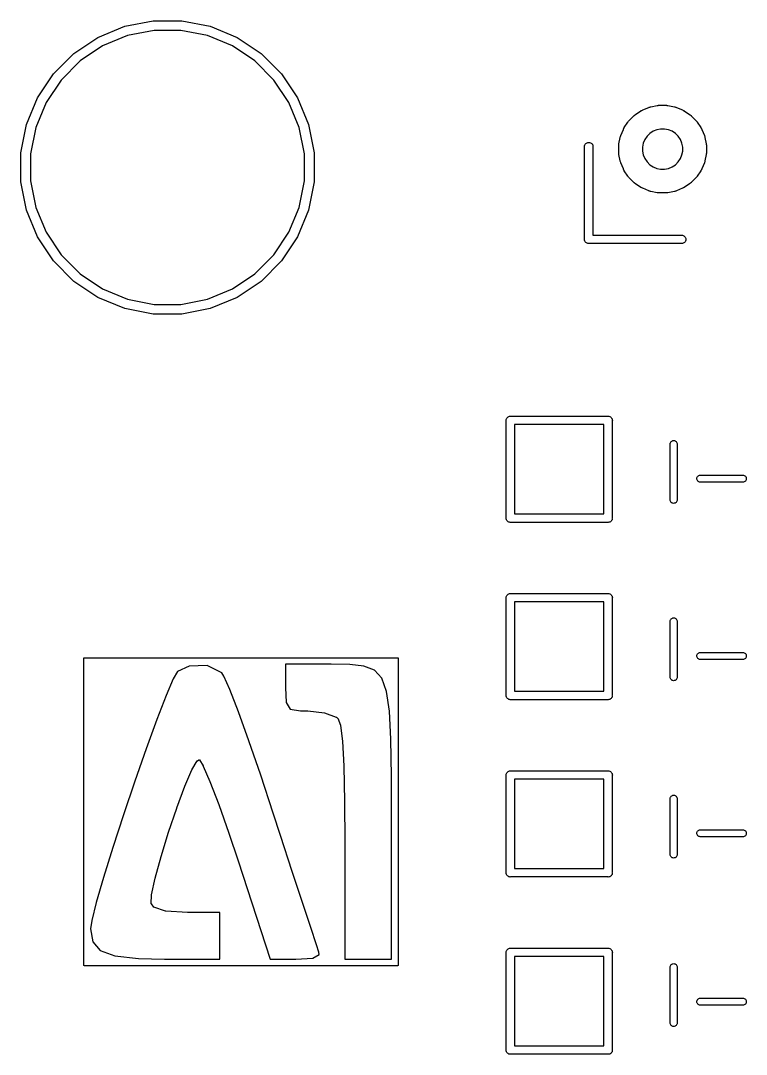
# Model space of a CAD drawing. Extents: x 128.9 to 162, y -124.8 to -58.6.
# Drawn here: x 129.73 to 140.12, y -73.46 to -58.65 of the extents above; entities that cross this region are included whole.
import ezdxf

# ---------------------------------------------------------------- set-up
doc = ezdxf.new("R2010")
doc.units = 0
doc.layers.add('BLACK', color=7, linetype='CONTINUOUS')

msp = doc.modelspace()

# ---------------------------------------------------------------- linework, layer by layer
at = {"layer": 'BLACK', "linetype": 'CONTINUOUS'}
for p, q in [((130.834, -58.8874), (131.217, -58.7289)), ((131.217, -58.7289), (131.623, -58.6482)), ((131.623, -58.6482), (132.037, -58.6482)), ((132.037, -58.6482), (132.443, -58.7289)), ((132.443, -58.7289), (132.826, -58.8874)), ((130.49, -59.1174), (130.834, -58.8874)), ((131.258, -58.8629), (130.9, -59.0109)), ((131.637, -58.7875), (131.258, -58.8629)), ((132.023, -58.7875), (131.637, -58.7875)), ((132.402, -58.8629), (132.023, -58.7875)), ((132.76, -59.0109), (132.402, -58.8629)), ((132.826, -58.8874), (133.17, -59.1174)), ((130.9, -59.0109), (130.579, -59.2256)), ((133.081, -59.2256), (132.76, -59.0109)), ((130.197, -59.4102), (130.49, -59.1174)), ((130.579, -59.2256), (130.306, -59.499)), ((133.354, -59.499), (133.081, -59.2256)), ((133.17, -59.1174), (133.463, -59.4102)), ((129.967, -59.7544), (130.197, -59.4102)), ((130.306, -59.499), (130.091, -59.8204)), ((133.569, -59.8204), (133.354, -59.499)), ((133.463, -59.4102), (133.693, -59.7544)), ((129.809, -60.1369), (129.967, -59.7544)), ((133.693, -59.7544), (133.851, -60.1369)), ((130.091, -59.8204), (129.943, -60.1776)), ((133.717, -60.1776), (133.569, -59.8204)), ((138.532, -59.9926), (138.609, -59.9404)), ((138.609, -59.9404), (138.613, -59.9373)), ((138.613, -59.9373), (138.622, -59.9328)), ((138.622, -59.9328), (138.63, -59.928)), ((138.63, -59.928), (138.635, -59.9266)), ((138.635, -59.9266), (138.722, -59.8905)), ((138.722, -59.8905), (138.727, -59.8881)), ((138.727, -59.8881), (138.736, -59.8853)), ((138.736, -59.8853), (138.745, -59.8825)), ((138.745, -59.8825), (138.75, -59.882)), ((138.75, -59.882), (138.843, -59.8637)), ((138.843, -59.8637), (138.847, -59.8622)), ((138.847, -59.8622), (138.852, -59.8618)), ((138.852, -59.8618), (138.857, -59.8613)), ((138.852, -59.8618), (138.852, -59.8618)), ((138.857, -59.8613), (138.862, -59.8608)), ((138.862, -59.8608), (138.867, -59.8603)), ((138.862, -59.8608), (138.862, -59.8608)), ((138.867, -59.8603), (138.872, -59.8608)), ((138.872, -59.8608), (138.966, -59.8608)), ((138.966, -59.8608), (138.971, -59.8603)), ((138.971, -59.8603), (138.976, -59.8608)), ((138.976, -59.8608), (138.976, -59.8608)), ((138.976, -59.8608), (138.981, -59.8613)), ((138.981, -59.8613), (138.986, -59.8618)), ((138.986, -59.8618), (138.986, -59.8618)), ((138.986, -59.8618), (138.991, -59.8622)), ((138.991, -59.8622), (138.995, -59.8637)), ((138.995, -59.8637), (139.088, -59.882)), ((139.088, -59.882), (139.093, -59.8825)), ((139.093, -59.8825), (139.102, -59.8852)), ((139.102, -59.8852), (139.111, -59.8881)), ((139.111, -59.8881), (139.116, -59.8905)), ((139.116, -59.8905), (139.203, -59.9266)), ((139.203, -59.9266), (139.208, -59.928)), ((139.208, -59.928), (139.216, -59.9326)), ((139.216, -59.9326), (139.225, -59.9373)), ((139.225, -59.9373), (139.229, -59.9404)), ((139.229, -59.9404), (139.306, -59.9926)), ((138.371, -60.1789), (138.423, -60.1006)), ((138.423, -60.1006), (138.426, -60.0959)), ((138.426, -60.0959), (138.432, -60.0887)), ((138.432, -60.0887), (138.438, -60.0814)), ((138.438, -60.0814), (138.442, -60.0779)), ((138.442, -60.0779), (138.509, -60.0112)), ((138.509, -60.0112), (138.512, -60.0076)), ((138.512, -60.0076), (138.516, -60.0043)), ((138.516, -60.0041), (138.52, -60.0011)), ((138.516, -60.0043), (138.516, -60.0041)), ((138.52, -60.0011), (138.523, -59.9982)), ((138.523, -59.998), (138.527, -59.9948)), ((138.523, -59.9982), (138.523, -59.998)), ((138.527, -59.9948), (138.532, -59.9926)), ((139.306, -59.9926), (139.311, -59.9948)), ((139.311, -59.9948), (139.315, -59.998)), ((139.315, -59.998), (139.315, -59.9982)), ((139.315, -59.9982), (139.318, -60.0012)), ((139.318, -60.0012), (139.322, -60.0041)), ((139.322, -60.0041), (139.322, -60.0043)), ((139.322, -60.0043), (139.326, -60.0076)), ((139.326, -60.0076), (139.329, -60.0112)), ((139.329, -60.0112), (139.396, -60.0779)), ((139.396, -60.0779), (139.4, -60.0814)), ((139.4, -60.0814), (139.406, -60.0886)), ((139.406, -60.0886), (139.412, -60.0959)), ((139.412, -60.0959), (139.415, -60.1006)), ((139.415, -60.1006), (139.467, -60.1789)), ((129.728, -60.543), (129.809, -60.1369)), ((129.943, -60.1776), (129.867, -60.5567)), ((133.793, -60.5567), (133.717, -60.1776)), ((133.851, -60.1369), (133.932, -60.543)), ((138.321, -60.2915), (138.358, -60.2048)), ((138.358, -60.2048), (138.359, -60.2005)), ((138.359, -60.2005), (138.361, -60.1958)), ((138.361, -60.1958), (138.362, -60.1954)), ((138.362, -60.1954), (138.364, -60.1914)), ((138.364, -60.1914), (138.366, -60.1874)), ((138.366, -60.1871), (138.369, -60.1824)), ((138.366, -60.1874), (138.366, -60.1871)), ((138.369, -60.1824), (138.371, -60.1789)), ((138.782, -60.2329), (138.736, -60.2642)), ((138.835, -60.2112), (138.782, -60.2329)), ((138.891, -60.2001), (138.835, -60.2112)), ((138.947, -60.2001), (138.891, -60.2001)), ((139.003, -60.2112), (138.947, -60.2001)), ((139.056, -60.2329), (139.003, -60.2112)), ((139.102, -60.2642), (139.056, -60.2329)), ((139.467, -60.1789), (139.469, -60.1824)), ((139.469, -60.1824), (139.472, -60.1871)), ((139.472, -60.1871), (139.472, -60.1874)), ((139.472, -60.1874), (139.474, -60.1914)), ((139.474, -60.1914), (139.476, -60.1954)), ((139.476, -60.1954), (139.477, -60.1958)), ((139.477, -60.1958), (139.479, -60.2005)), ((139.479, -60.2005), (139.48, -60.2048)), ((139.48, -60.2048), (139.517, -60.2915)), ((137.812, -60.4185), (137.819, -60.4094)), ((137.819, -60.4094), (137.829, -60.4019)), ((137.829, -60.4019), (137.839, -60.3963)), ((137.839, -60.3963), (137.85, -60.3929)), ((137.85, -60.3929), (137.862, -60.3917)), ((137.862, -60.3917), (137.874, -60.3929)), ((137.874, -60.3929), (137.885, -60.3963)), ((137.885, -60.3963), (137.895, -60.4019)), ((137.895, -60.4019), (137.905, -60.4094)), ((137.905, -60.4094), (137.912, -60.4185)), ((138.293, -60.4167), (138.295, -60.4121)), ((138.295, -60.4121), (138.313, -60.3196)), ((138.313, -60.3145), (138.316, -60.3054)), ((138.313, -60.3196), (138.313, -60.3145)), ((138.316, -60.3054), (138.319, -60.2961)), ((138.319, -60.2961), (138.321, -60.2915)), ((138.642, -60.4041), (138.631, -60.4599)), ((138.664, -60.3519), (138.642, -60.4041)), ((138.696, -60.3047), (138.664, -60.3519)), ((138.736, -60.2642), (138.696, -60.3047)), ((139.142, -60.3047), (139.102, -60.2642)), ((139.174, -60.3519), (139.142, -60.3047)), ((139.196, -60.4041), (139.174, -60.3519)), ((139.207, -60.4599), (139.196, -60.4041)), ((139.517, -60.2915), (139.519, -60.2961)), ((139.519, -60.2961), (139.522, -60.3051)), ((139.522, -60.3051), (139.525, -60.3145)), ((139.525, -60.3145), (139.525, -60.3196)), ((139.525, -60.3196), (139.543, -60.4121)), ((139.543, -60.4121), (139.545, -60.4167)), ((129.728, -60.957), (129.728, -60.543)), ((129.867, -60.5567), (129.867, -60.9433)), ((133.793, -60.9433), (133.793, -60.5567)), ((133.932, -60.543), (133.932, -60.957)), ((137.802, -60.4491), (137.803, -60.4402)), ((137.802, -61.7791), (137.802, -60.4491)), ((137.803, -60.4402), (137.806, -60.4289)), ((137.806, -60.4289), (137.812, -60.4185)), ((137.912, -60.4185), (137.918, -60.4289)), ((137.918, -60.4289), (137.921, -60.4402)), ((137.921, -60.4402), (137.922, -60.4491)), ((137.922, -60.4491), (137.922, -61.722)), ((138.292, -60.4265), (138.293, -60.4219)), ((138.292, -60.4314), (138.292, -60.4265)), ((138.292, -60.4315), (138.292, -60.4314)), ((138.292, -60.4366), (138.292, -60.4315)), ((138.292, -60.4413), (138.292, -60.4366)), ((138.292, -60.5351), (138.292, -60.4413)), ((138.292, -60.5398), (138.292, -60.5351)), ((138.292, -60.5449), (138.292, -60.5398)), ((138.292, -60.545), (138.292, -60.5449)), ((138.292, -60.55), (138.292, -60.545)), ((138.293, -60.5545), (138.292, -60.55)), ((138.293, -60.4217), (138.293, -60.4167)), ((138.293, -60.4219), (138.293, -60.4217)), ((138.293, -60.5547), (138.293, -60.5545)), ((138.293, -60.5597), (138.293, -60.5547)), ((138.295, -60.5643), (138.293, -60.5597)), ((138.631, -60.4599), (138.631, -60.5165)), ((138.631, -60.5165), (138.642, -60.5723)), ((139.196, -60.5723), (139.207, -60.5165)), ((139.207, -60.5165), (139.207, -60.4599)), ((139.545, -60.5597), (139.543, -60.5643)), ((139.545, -60.4167), (139.545, -60.4217)), ((139.545, -60.4217), (139.545, -60.4219)), ((139.545, -60.4219), (139.546, -60.4265)), ((139.546, -60.5499), (139.545, -60.5545)), ((139.545, -60.5545), (139.545, -60.5547)), ((139.545, -60.5547), (139.545, -60.5597)), ((139.546, -60.4265), (139.546, -60.4314)), ((139.546, -60.4314), (139.546, -60.4315)), ((139.546, -60.4315), (139.546, -60.4366)), ((139.546, -60.4366), (139.546, -60.4413)), ((139.546, -60.4413), (139.546, -60.5351)), ((139.546, -60.5351), (139.546, -60.5398)), ((139.546, -60.5398), (139.546, -60.5449)), ((139.546, -60.5449), (139.546, -60.545)), ((139.546, -60.545), (139.546, -60.5499)), ((138.313, -60.6568), (138.295, -60.5643)), ((138.313, -60.6619), (138.313, -60.6568)), ((138.316, -60.671), (138.313, -60.6619)), ((138.319, -60.6803), (138.316, -60.671)), ((138.321, -60.6849), (138.319, -60.6803)), ((138.358, -60.7716), (138.321, -60.6849)), ((138.642, -60.5723), (138.664, -60.6245)), ((138.664, -60.6245), (138.696, -60.6717)), ((138.696, -60.6717), (138.736, -60.7122)), ((139.102, -60.7122), (139.142, -60.6717)), ((139.142, -60.6717), (139.174, -60.6245)), ((139.174, -60.6245), (139.196, -60.5723)), ((139.517, -60.6849), (139.48, -60.7716)), ((139.519, -60.6803), (139.517, -60.6849)), ((139.522, -60.6713), (139.519, -60.6803)), ((139.525, -60.6619), (139.522, -60.6713)), ((139.543, -60.5643), (139.525, -60.6568)), ((139.525, -60.6568), (139.525, -60.6619)), ((138.359, -60.7759), (138.358, -60.7716)), ((138.361, -60.7806), (138.359, -60.7759)), ((138.362, -60.781), (138.361, -60.7806)), ((138.364, -60.785), (138.362, -60.781)), ((138.366, -60.789), (138.364, -60.785)), ((138.366, -60.7893), (138.366, -60.789)), ((138.369, -60.794), (138.366, -60.7893)), ((138.371, -60.7975), (138.369, -60.794)), ((138.423, -60.8758), (138.371, -60.7975)), ((138.736, -60.7122), (138.782, -60.7435)), ((138.782, -60.7435), (138.835, -60.7652)), ((138.835, -60.7652), (138.891, -60.7763)), ((138.891, -60.7763), (138.947, -60.7763)), ((138.947, -60.7763), (139.003, -60.7652)), ((139.003, -60.7652), (139.056, -60.7435)), ((139.056, -60.7435), (139.102, -60.7122)), ((139.467, -60.7975), (139.415, -60.8758)), ((139.469, -60.794), (139.467, -60.7975)), ((139.472, -60.7893), (139.469, -60.794)), ((139.474, -60.785), (139.472, -60.789)), ((139.472, -60.789), (139.472, -60.7893)), ((139.476, -60.781), (139.474, -60.785)), ((139.477, -60.7806), (139.476, -60.781)), ((139.479, -60.7759), (139.477, -60.7806)), ((139.48, -60.7716), (139.479, -60.7759)), ((129.809, -61.3631), (129.728, -60.957)), ((129.867, -60.9433), (129.943, -61.3224)), ((133.717, -61.3224), (133.793, -60.9433)), ((133.932, -60.957), (133.851, -61.3631)), ((138.426, -60.8805), (138.423, -60.8758)), ((138.432, -60.8877), (138.426, -60.8805)), ((138.438, -60.895), (138.432, -60.8877)), ((138.442, -60.8985), (138.438, -60.895)), ((138.509, -60.9652), (138.442, -60.8985)), ((138.512, -60.9688), (138.509, -60.9652)), ((138.516, -60.9721), (138.512, -60.9688)), ((138.516, -60.9723), (138.516, -60.9721)), ((138.52, -60.9753), (138.516, -60.9723)), ((138.523, -60.9782), (138.52, -60.9753)), ((138.523, -60.9784), (138.523, -60.9782)), ((138.527, -60.9816), (138.523, -60.9784)), ((138.532, -60.9838), (138.527, -60.9816)), ((138.609, -61.036), (138.532, -60.9838)), ((139.306, -60.9838), (139.229, -61.036)), ((139.311, -60.9816), (139.306, -60.9838)), ((139.315, -60.9784), (139.311, -60.9816)), ((139.318, -60.9752), (139.315, -60.9782)), ((139.315, -60.9782), (139.315, -60.9784)), ((139.322, -60.9723), (139.318, -60.9752)), ((139.326, -60.9688), (139.322, -60.9721)), ((139.322, -60.9721), (139.322, -60.9723)), ((139.329, -60.9652), (139.326, -60.9688)), ((139.396, -60.8985), (139.329, -60.9652)), ((139.4, -60.895), (139.396, -60.8985)), ((139.406, -60.8878), (139.4, -60.895)), ((139.412, -60.8805), (139.406, -60.8878)), ((139.415, -60.8758), (139.412, -60.8805)), ((138.613, -61.0391), (138.609, -61.036)), ((138.622, -61.0436), (138.613, -61.0391)), ((138.63, -61.0484), (138.622, -61.0436)), ((138.635, -61.0498), (138.63, -61.0484)), ((138.722, -61.0859), (138.635, -61.0498)), ((138.727, -61.0883), (138.722, -61.0859)), ((138.736, -61.0911), (138.727, -61.0883)), ((138.745, -61.0939), (138.736, -61.0911)), ((138.75, -61.0944), (138.745, -61.0939)), ((138.843, -61.1127), (138.75, -61.0944)), ((138.847, -61.1142), (138.843, -61.1127)), ((138.852, -61.1146), (138.847, -61.1142)), ((138.857, -61.1151), (138.852, -61.1146)), ((138.852, -61.1146), (138.852, -61.1146)), ((138.862, -61.1156), (138.857, -61.1151)), ((138.867, -61.1161), (138.862, -61.1156)), ((138.862, -61.1156), (138.862, -61.1156)), ((138.872, -61.1156), (138.867, -61.1161)), ((138.966, -61.1156), (138.872, -61.1156)), ((138.971, -61.1161), (138.966, -61.1156)), ((138.976, -61.1156), (138.971, -61.1161)), ((138.981, -61.1151), (138.976, -61.1156)), ((138.976, -61.1156), (138.976, -61.1156)), ((138.986, -61.1146), (138.981, -61.1151)), ((138.991, -61.1142), (138.986, -61.1146)), ((138.986, -61.1146), (138.986, -61.1146)), ((138.995, -61.1127), (138.991, -61.1142)), ((139.088, -61.0944), (138.995, -61.1127)), ((139.093, -61.0939), (139.088, -61.0944)), ((139.102, -61.0912), (139.093, -61.0939)), ((139.111, -61.0883), (139.102, -61.0912)), ((139.116, -61.0859), (139.111, -61.0883)), ((139.203, -61.0498), (139.116, -61.0859)), ((139.208, -61.0484), (139.203, -61.0498)), ((139.216, -61.0438), (139.208, -61.0484)), ((139.225, -61.0391), (139.216, -61.0438)), ((139.229, -61.036), (139.225, -61.0391)), ((129.967, -61.7456), (129.809, -61.3631)), ((129.943, -61.3224), (130.091, -61.6796)), ((133.569, -61.6796), (133.717, -61.3224)), ((133.851, -61.3631), (133.693, -61.7456)), ((130.091, -61.6796), (130.306, -62.001)), ((133.354, -62.001), (133.569, -61.6796)), ((137.922, -61.722), (139.195, -61.722)), ((139.195, -61.722), (139.204, -61.7229)), ((139.204, -61.7229), (139.215, -61.7263)), ((139.215, -61.7263), (139.225, -61.7319)), ((139.225, -61.7319), (139.235, -61.7394)), ((139.235, -61.7394), (139.242, -61.7485)), ((130.197, -62.0898), (129.967, -61.7456)), ((133.693, -61.7456), (133.463, -62.0898)), ((137.802, -61.782), (137.802, -61.7791)), ((137.803, -61.7938), (137.802, -61.782)), ((137.806, -61.8051), (137.803, -61.7938)), ((137.812, -61.8155), (137.806, -61.8051)), ((137.819, -61.8246), (137.812, -61.8155)), ((137.829, -61.8321), (137.819, -61.8246)), ((137.839, -61.8377), (137.829, -61.8321)), ((137.85, -61.8411), (137.839, -61.8377)), ((137.862, -61.8423), (137.85, -61.8411)), ((137.865, -61.842), (137.862, -61.8423)), ((139.195, -61.842), (137.865, -61.842)), ((139.204, -61.8411), (139.195, -61.842)), ((139.215, -61.8377), (139.204, -61.8411)), ((139.225, -61.8321), (139.215, -61.8377)), ((139.235, -61.8246), (139.225, -61.8321)), ((139.242, -61.8155), (139.235, -61.8246)), ((139.242, -61.7485), (139.248, -61.7589)), ((139.248, -61.8051), (139.242, -61.8155)), ((139.248, -61.7589), (139.251, -61.7702)), ((139.251, -61.7938), (139.248, -61.8051)), ((139.251, -61.7702), (139.252, -61.782)), ((139.252, -61.782), (139.251, -61.7938)), ((130.306, -62.001), (130.579, -62.2744)), ((133.081, -62.2744), (133.354, -62.001)), ((130.49, -62.3826), (130.197, -62.0898)), ((133.463, -62.0898), (133.17, -62.3826)), ((130.579, -62.2744), (130.9, -62.4891)), ((132.76, -62.4891), (133.081, -62.2744)), ((130.834, -62.6126), (130.49, -62.3826)), ((133.17, -62.3826), (132.826, -62.6126)), ((131.217, -62.7711), (130.834, -62.6126)), ((130.9, -62.4891), (131.258, -62.6371)), ((132.402, -62.6371), (132.76, -62.4891)), ((132.826, -62.6126), (132.443, -62.7711)), ((131.623, -62.8518), (131.217, -62.7711)), ((131.258, -62.6371), (131.637, -62.7125)), ((131.637, -62.7125), (132.023, -62.7125)), ((132.023, -62.7125), (132.402, -62.6371)), ((132.443, -62.7711), (132.037, -62.8518)), ((132.037, -62.8518), (131.623, -62.8518)), ((136.679, -64.3748), (136.68, -64.363)), ((136.679, -64.3778), (136.679, -64.3748)), ((136.679, -65.7719), (136.679, -64.3778)), ((136.68, -64.363), (136.684, -64.3517)), ((136.684, -64.3517), (136.689, -64.3413)), ((136.689, -64.3413), (136.697, -64.3322)), ((136.697, -64.3322), (136.706, -64.3247)), ((136.706, -64.3247), (136.716, -64.3191)), ((136.716, -64.3191), (136.728, -64.3157)), ((136.728, -64.3157), (136.736, -64.3148)), ((136.736, -64.3148), (136.739, -64.3145)), ((136.736, -64.3148), (136.736, -64.3148)), ((136.739, -64.3145), (136.742, -64.3148)), ((136.742, -64.3148), (138.136, -64.3148)), ((138.136, -64.3148), (138.139, -64.3145)), ((138.139, -64.3145), (138.142, -64.3148)), ((138.142, -64.3148), (138.142, -64.3148)), ((138.142, -64.3148), (138.151, -64.3157)), ((138.151, -64.3157), (138.162, -64.3191)), ((138.162, -64.3191), (138.173, -64.3247)), ((138.173, -64.3247), (138.182, -64.3322)), ((138.182, -64.3322), (138.19, -64.3413)), ((138.19, -64.3413), (138.195, -64.3517)), ((138.195, -64.3517), (138.199, -64.363)), ((138.199, -64.363), (138.2, -64.3748)), ((138.2, -64.3748), (138.199, -64.3777)), ((138.199, -64.3777), (138.199, -65.7719)), ((136.799, -64.4348), (136.799, -65.7148)), ((138.079, -64.4348), (136.799, -64.4348)), ((138.079, -65.7148), (138.079, -64.4348)), ((139.028, -64.7122), (139.029, -64.7025)), ((139.029, -64.7025), (139.032, -64.6932)), ((139.032, -64.6932), (139.037, -64.6847)), ((139.037, -64.6847), (139.043, -64.6772)), ((139.043, -64.6772), (139.05, -64.6711)), ((139.05, -64.6711), (139.059, -64.6665)), ((139.059, -64.6665), (139.068, -64.6638)), ((139.068, -64.6638), (139.078, -64.6629)), ((139.078, -64.6629), (139.088, -64.6639)), ((139.088, -64.6639), (139.097, -64.6668)), ((139.097, -64.6668), (139.106, -64.6715)), ((139.106, -64.6715), (139.113, -64.6777)), ((139.113, -64.6777), (139.119, -64.6852)), ((139.119, -64.6852), (139.124, -64.6938)), ((139.124, -64.6938), (139.127, -64.7032)), ((139.127, -64.7032), (139.128, -64.7129)), ((139.028, -64.7129), (139.028, -64.7122)), ((139.028, -65.5129), (139.028, -64.7129)), ((139.128, -64.7129), (139.128, -65.5129)), ((139.409, -65.2078), (139.41, -65.1981)), ((139.41, -65.2175), (139.409, -65.2078)), ((139.41, -65.1981), (139.413, -65.1888)), ((139.412, -65.2269), (139.41, -65.2175)), ((139.417, -65.2355), (139.412, -65.2269)), ((139.413, -65.1888), (139.417, -65.1802)), ((139.417, -65.1802), (139.424, -65.1727)), ((139.423, -65.2431), (139.417, -65.2355)), ((139.431, -65.2494), (139.423, -65.2431)), ((139.424, -65.1727), (139.431, -65.1665)), ((139.431, -65.1665), (139.44, -65.1619)), ((139.439, -65.2541), (139.431, -65.2494)), ((139.448, -65.257), (139.439, -65.2541)), ((139.44, -65.1619), (139.449, -65.1591)), ((139.458, -65.2581), (139.448, -65.257)), ((139.449, -65.1591), (139.459, -65.1581)), ((139.459, -65.2581), (139.458, -65.2581)), ((139.459, -65.1581), (140.068, -65.1581)), ((140.068, -65.2581), (139.459, -65.2581)), ((140.068, -65.1581), (140.069, -65.1581)), ((140.078, -65.2572), (140.068, -65.2581)), ((140.069, -65.1581), (140.079, -65.1592)), ((140.087, -65.2544), (140.078, -65.2572)), ((140.079, -65.1592), (140.088, -65.1622)), ((140.096, -65.2498), (140.087, -65.2544)), ((140.088, -65.1622), (140.097, -65.1669)), ((140.104, -65.2436), (140.096, -65.2498)), ((140.097, -65.1669), (140.104, -65.1732)), ((140.104, -65.1732), (140.11, -65.1808)), ((140.11, -65.2361), (140.104, -65.2436)), ((140.11, -65.1808), (140.115, -65.1894)), ((140.114, -65.2275), (140.11, -65.2361)), ((140.117, -65.2182), (140.114, -65.2275)), ((140.115, -65.1894), (140.117, -65.1988)), ((140.117, -65.1988), (140.118, -65.2085)), ((140.118, -65.2085), (140.117, -65.2182)), ((139.029, -65.5226), (139.028, -65.5129)), ((139.032, -65.532), (139.029, -65.5226)), ((139.036, -65.5406), (139.032, -65.532)), ((139.042, -65.5481), (139.036, -65.5406)), ((139.05, -65.5544), (139.042, -65.5481)), ((139.058, -65.559), (139.05, -65.5544)), ((139.068, -65.5619), (139.058, -65.559)), ((139.077, -65.5629), (139.068, -65.5619)), ((139.087, -65.562), (139.077, -65.5629)), ((139.097, -65.5593), (139.087, -65.562)), ((139.105, -65.5547), (139.097, -65.5593)), ((139.113, -65.5486), (139.105, -65.5547)), ((139.119, -65.5412), (139.113, -65.5486)), ((139.124, -65.5326), (139.119, -65.5412)), ((139.127, -65.5233), (139.124, -65.5326)), ((139.128, -65.5136), (139.127, -65.5233)), ((139.128, -65.5129), (139.128, -65.5136)), ((136.799, -65.7148), (138.079, -65.7148)), ((136.679, -65.7748), (136.679, -65.7719)), ((136.68, -65.7866), (136.679, -65.7748)), ((136.684, -65.7979), (136.68, -65.7866)), ((136.689, -65.8083), (136.684, -65.7979)), ((136.697, -65.8174), (136.689, -65.8083)), ((136.706, -65.8249), (136.697, -65.8174)), ((136.716, -65.8305), (136.706, -65.8249)), ((136.728, -65.8339), (136.716, -65.8305)), ((136.739, -65.8351), (136.728, -65.8339)), ((136.742, -65.8348), (136.739, -65.8351)), ((138.136, -65.8348), (136.742, -65.8348)), ((138.139, -65.8351), (138.136, -65.8348)), ((138.151, -65.8339), (138.139, -65.8351)), ((138.162, -65.8305), (138.151, -65.8339)), ((138.173, -65.8249), (138.162, -65.8305)), ((138.182, -65.8174), (138.173, -65.8249)), ((138.19, -65.8083), (138.182, -65.8174)), ((138.195, -65.7979), (138.19, -65.8083)), ((138.199, -65.7866), (138.195, -65.7979)), ((138.199, -65.7719), (138.2, -65.7748)), ((138.2, -65.7748), (138.199, -65.7777)), ((138.199, -65.7777), (138.199, -65.7777)), ((138.199, -65.7777), (138.199, -65.7866)), ((136.679, -66.9148), (136.68, -66.903)), ((136.679, -66.9178), (136.679, -66.9148)), ((136.679, -68.3119), (136.679, -66.9178)), ((136.68, -66.903), (136.684, -66.8917)), ((136.684, -66.8917), (136.689, -66.8813)), ((136.689, -66.8813), (136.697, -66.8722)), ((136.697, -66.8722), (136.706, -66.8647)), ((136.706, -66.8647), (136.716, -66.8591)), ((136.716, -66.8591), (136.728, -66.8557)), ((136.728, -66.8557), (136.736, -66.8548)), ((136.736, -66.8548), (136.739, -66.8545)), ((136.736, -66.8548), (136.736, -66.8548)), ((136.739, -66.8545), (136.742, -66.8548)), ((136.742, -66.8548), (138.136, -66.8548)), ((138.136, -66.8548), (138.139, -66.8545)), ((138.139, -66.8545), (138.142, -66.8548)), ((138.142, -66.8548), (138.142, -66.8548)), ((138.142, -66.8548), (138.151, -66.8557)), ((138.151, -66.8557), (138.162, -66.8591)), ((138.162, -66.8591), (138.173, -66.8647)), ((138.173, -66.8647), (138.182, -66.8722)), ((138.182, -66.8722), (138.19, -66.8813)), ((138.19, -66.8813), (138.195, -66.8917)), ((138.195, -66.8917), (138.199, -66.903)), ((138.199, -66.903), (138.2, -66.9148)), ((138.2, -66.9148), (138.199, -66.9177)), ((138.199, -66.9177), (138.199, -68.3119)), ((136.799, -66.9748), (136.799, -68.2548)), ((138.079, -66.9748), (136.799, -66.9748)), ((138.079, -68.2548), (138.079, -66.9748)), ((139.037, -67.2247), (139.043, -67.2172)), ((139.043, -67.2172), (139.05, -67.2111)), ((139.05, -67.2111), (139.059, -67.2065)), ((139.059, -67.2065), (139.068, -67.2038)), ((139.068, -67.2038), (139.078, -67.2029)), ((139.078, -67.2029), (139.088, -67.2039)), ((139.088, -67.2039), (139.097, -67.2068)), ((139.097, -67.2068), (139.106, -67.2115)), ((139.106, -67.2115), (139.113, -67.2177)), ((139.113, -67.2177), (139.119, -67.2252)), ((139.028, -67.2522), (139.029, -67.2425)), ((139.028, -67.2529), (139.028, -67.2522)), ((139.028, -68.0529), (139.028, -67.2529)), ((139.029, -67.2425), (139.032, -67.2332)), ((139.032, -67.2332), (139.037, -67.2247)), ((139.119, -67.2252), (139.124, -67.2339)), ((139.124, -67.2339), (139.127, -67.2432)), ((139.127, -67.2432), (139.128, -67.2529)), ((139.128, -67.2529), (139.128, -68.0529)), ((130.634, -67.7762), (130.635, -67.7759)), ((130.634, -67.7767), (130.634, -67.7762)), ((130.634, -67.7771), (130.634, -67.7767)), ((130.634, -67.7767), (130.634, -67.7767)), ((130.634, -67.7767), (130.634, -67.7767)), ((130.634, -67.7776), (130.634, -67.7771)), ((130.634, -67.7777), (130.634, -67.7776)), ((130.634, -67.7776), (130.634, -67.7776)), ((130.634, -67.7781), (130.634, -67.7777)), ((130.634, -67.7786), (130.634, -67.7781)), ((130.634, -72.1813), (130.634, -67.7786)), ((130.635, -67.7751), (130.636, -67.7748)), ((130.635, -67.7755), (130.635, -67.7751)), ((130.635, -67.7751), (130.635, -67.7751)), ((130.635, -67.7751), (130.635, -67.7751)), ((130.635, -67.7758), (130.635, -67.7755)), ((130.635, -67.7759), (130.635, -67.7758)), ((130.635, -67.7759), (130.635, -67.7759)), ((130.636, -67.7743), (130.637, -67.774)), ((130.636, -67.7745), (130.636, -67.7743)), ((130.636, -67.7748), (130.636, -67.7745)), ((130.636, -67.7745), (130.636, -67.7745)), ((130.636, -67.7745), (130.636, -67.7745)), ((130.637, -67.7739), (130.638, -67.7738)), ((130.637, -67.774), (130.637, -67.7739)), ((130.637, -67.774), (130.637, -67.774)), ((130.637, -67.774), (130.637, -67.774)), ((130.638, -67.7738), (130.638, -67.7737)), ((130.638, -67.7737), (130.639, -67.7737)), ((130.638, -67.7738), (130.638, -67.7738)), ((130.638, -67.7738), (130.638, -67.7738)), ((130.639, -67.7737), (135.126, -67.7737)), ((135.126, -67.7737), (135.127, -67.7737)), ((135.127, -67.7737), (135.127, -67.7738)), ((135.127, -67.7738), (135.127, -67.7738)), ((135.127, -67.7738), (135.127, -67.7738)), ((135.127, -67.7738), (135.128, -67.7739)), ((135.128, -67.7739), (135.128, -67.7741)), ((135.128, -67.7741), (135.128, -67.7741)), ((135.128, -67.7741), (135.128, -67.7741)), ((135.128, -67.7741), (135.128, -67.7743)), ((135.128, -67.7743), (135.129, -67.7745)), ((135.129, -67.7745), (135.129, -67.7745)), ((135.129, -67.7745), (135.129, -67.7745)), ((135.129, -67.7745), (135.129, -67.7749)), ((135.129, -67.7749), (135.13, -67.7751)), ((135.13, -67.7751), (135.13, -67.7752)), ((135.13, -67.7752), (135.13, -67.7752)), ((135.13, -67.7752), (135.13, -67.7755)), ((135.13, -67.7755), (135.13, -67.7759)), ((135.13, -67.7759), (135.13, -67.7759)), ((135.13, -67.7759), (135.13, -67.7759)), ((135.13, -67.7759), (135.13, -67.7763)), ((135.13, -67.7763), (135.131, -67.7768)), ((135.131, -67.7768), (135.131, -67.7768)), ((135.131, -67.7768), (135.131, -67.7768)), ((135.131, -67.7768), (135.131, -67.7772)), ((135.131, -67.7772), (135.131, -67.7777)), ((135.131, -67.7777), (135.131, -67.7777)), ((135.131, -67.7777), (135.131, -67.7777)), ((135.131, -67.7777), (135.131, -67.7782)), ((135.131, -67.7782), (135.131, -67.7787)), ((135.131, -67.7787), (135.131, -72.1814)), ((139.409, -67.7478), (139.41, -67.7381)), ((139.41, -67.7575), (139.409, -67.7478)), ((139.41, -67.7381), (139.413, -67.7288)), ((139.412, -67.7669), (139.41, -67.7575)), ((139.417, -67.7755), (139.412, -67.7669)), ((139.413, -67.7288), (139.417, -67.7202)), ((139.417, -67.7202), (139.424, -67.7127)), ((139.423, -67.7831), (139.417, -67.7755)), ((139.431, -67.7894), (139.423, -67.7831)), ((139.424, -67.7127), (139.431, -67.7065)), ((139.431, -67.7065), (139.44, -67.7019)), ((139.439, -67.7941), (139.431, -67.7894)), ((139.448, -67.797), (139.439, -67.7941)), ((139.44, -67.7019), (139.449, -67.6991)), ((139.458, -67.7981), (139.448, -67.797)), ((139.449, -67.6991), (139.459, -67.6981)), ((139.459, -67.7981), (139.458, -67.7981)), ((139.459, -67.6981), (140.068, -67.6981)), ((140.068, -67.7981), (139.459, -67.7981)), ((140.068, -67.6981), (140.069, -67.6981)), ((140.078, -67.7972), (140.068, -67.7981)), ((140.069, -67.6981), (140.079, -67.6992)), ((140.087, -67.7944), (140.078, -67.7972)), ((140.079, -67.6992), (140.088, -67.7022)), ((140.096, -67.7898), (140.087, -67.7944)), ((140.088, -67.7022), (140.097, -67.7069)), ((140.104, -67.7836), (140.096, -67.7898)), ((140.097, -67.7069), (140.104, -67.7132)), ((140.104, -67.7132), (140.11, -67.7208)), ((140.11, -67.7761), (140.104, -67.7836)), ((140.11, -67.7208), (140.115, -67.7294)), ((140.114, -67.7675), (140.11, -67.7761)), ((140.117, -67.7582), (140.114, -67.7675)), ((140.115, -67.7294), (140.117, -67.7388)), ((140.117, -67.7388), (140.118, -67.7485)), ((140.118, -67.7485), (140.117, -67.7582)), ((132.139, -67.893), (131.973, -67.973)), ((132.396, -67.8832), (132.139, -67.893)), ((132.61, -67.991), (132.396, -67.8832)), ((134.11, -67.8683), (133.522, -67.8683)), ((133.522, -67.8683), (133.522, -68.2019)), ((134.176, -67.8683), (134.11, -67.8683)), ((134.439, -67.8711), (134.176, -67.8683)), ((134.642, -67.8927), (134.439, -67.8711)), ((134.792, -67.9515), (134.642, -67.8927)), ((134.898, -68.0659), (134.792, -67.9515)), ((131.911, -68.0776), (131.809, -68.3164)), ((131.973, -67.973), (131.911, -68.0776)), ((132.638, -68.0366), (132.61, -67.991)), ((132.723, -68.2313), (132.638, -68.0366)), ((134.968, -68.2559), (134.898, -68.0659)), ((139.029, -68.0626), (139.028, -68.0529)), ((139.032, -68.072), (139.029, -68.0626)), ((139.036, -68.0806), (139.032, -68.072)), ((139.042, -68.0881), (139.036, -68.0806)), ((139.05, -68.0944), (139.042, -68.0881)), ((139.058, -68.099), (139.05, -68.0944)), ((139.068, -68.1019), (139.058, -68.099)), ((139.077, -68.1029), (139.068, -68.1019)), ((139.087, -68.102), (139.077, -68.1029)), ((139.097, -68.0993), (139.087, -68.102)), ((139.105, -68.0947), (139.097, -68.0993)), ((139.113, -68.0886), (139.105, -68.0947)), ((139.119, -68.0812), (139.113, -68.0886)), ((139.124, -68.0726), (139.119, -68.0812)), ((139.127, -68.0633), (139.124, -68.0726)), ((139.128, -68.0536), (139.127, -68.0633)), ((139.128, -68.0529), (139.128, -68.0536)), ((132.846, -68.5496), (132.723, -68.2313)), ((133.522, -68.2019), (133.531, -68.4173)), ((135.009, -68.5406), (134.968, -68.2559)), ((136.799, -68.2548), (138.079, -68.2548)), ((131.809, -68.3164), (131.677, -68.6595)), ((136.679, -68.3148), (136.679, -68.3119)), ((136.68, -68.3266), (136.679, -68.3148)), ((136.684, -68.3379), (136.68, -68.3266)), ((136.688, -68.3468), (136.684, -68.3379)), ((136.689, -68.3483), (136.688, -68.3468)), ((136.697, -68.3574), (136.689, -68.3483)), ((136.706, -68.3649), (136.697, -68.3574)), ((136.716, -68.3705), (136.706, -68.3649)), ((136.728, -68.3739), (136.716, -68.3705)), ((136.739, -68.3751), (136.728, -68.3739)), ((136.742, -68.3748), (136.739, -68.3751)), ((138.136, -68.3748), (136.742, -68.3748)), ((138.139, -68.3751), (138.136, -68.3748)), ((138.151, -68.3739), (138.139, -68.3751)), ((138.162, -68.3705), (138.151, -68.3739)), ((138.173, -68.3649), (138.162, -68.3705)), ((138.182, -68.3574), (138.173, -68.3649)), ((138.19, -68.3483), (138.182, -68.3574)), ((138.195, -68.3379), (138.19, -68.3483)), ((138.199, -68.3266), (138.195, -68.3379)), ((138.199, -68.3119), (138.2, -68.3148)), ((138.2, -68.3148), (138.199, -68.3177)), ((138.199, -68.3177), (138.199, -68.3177)), ((138.199, -68.3177), (138.199, -68.3266)), ((132.996, -68.9666), (132.846, -68.5496)), ((133.531, -68.4173), (133.585, -68.5106)), ((133.585, -68.5106), (133.733, -68.5349)), ((133.733, -68.5349), (133.839, -68.5357)), ((133.839, -68.5357), (133.839, -68.5357)), ((133.839, -68.5357), (133.839, -68.5357)), ((133.839, -68.5357), (133.84, -68.5357)), ((133.84, -68.5357), (134.077, -68.561)), ((135.029, -68.9387), (135.009, -68.5406)), ((131.677, -68.6595), (131.525, -69.0777)), ((134.077, -68.561), (134.077, -68.561)), ((134.077, -68.561), (134.077, -68.561)), ((134.077, -68.561), (134.077, -68.561)), ((134.077, -68.561), (134.077, -68.5611)), ((134.077, -68.5611), (134.078, -68.5612)), ((134.078, -68.5612), (134.078, -68.5612)), ((134.078, -68.5612), (134.078, -68.5612)), ((134.078, -68.5612), (134.247, -68.6235)), ((134.247, -68.6235), (134.247, -68.6235)), ((134.247, -68.6235), (134.247, -68.6236)), ((134.247, -68.6236), (134.248, -68.6238)), ((134.248, -68.6238), (134.248, -68.6239)), ((134.248, -68.6239), (134.248, -68.6239)), ((134.248, -68.6239), (134.248, -68.6241)), ((134.248, -68.6241), (134.248, -68.6243)), ((134.248, -68.6243), (134.266, -68.6384)), ((134.266, -68.6384), (134.266, -68.6384)), ((134.266, -68.6384), (134.266, -68.6386)), ((134.266, -68.6386), (134.266, -68.6388)), ((134.266, -68.6388), (134.266, -68.639)), ((134.266, -68.639), (134.266, -68.6391)), ((134.266, -68.6391), (134.266, -68.6394)), ((134.266, -68.6394), (134.267, -68.6396)), ((134.267, -68.6396), (134.267, -68.6398)), ((134.267, -68.6398), (134.267, -68.64)), ((134.267, -68.64), (134.267, -68.6402)), ((134.267, -68.6402), (134.267, -68.6405)), ((134.267, -68.6405), (134.306, -68.7421)), ((134.306, -68.7421), (134.306, -68.7421)), ((134.306, -68.7421), (134.306, -68.7422)), ((134.306, -68.7422), (134.306, -68.7423)), ((134.306, -68.7423), (134.306, -68.7427)), ((134.306, -68.7427), (134.306, -68.7431)), ((134.306, -68.7431), (134.306, -68.7431)), ((134.306, -68.7431), (134.306, -68.7432)), ((134.306, -68.7432), (134.335, -68.9675)), ((133.166, -69.4581), (132.996, -68.9666)), ((134.335, -68.9675), (134.335, -68.9676)), ((134.335, -68.9676), (134.335, -68.9677)), ((134.335, -68.9677), (134.335, -68.9679)), ((134.335, -68.9679), (134.355, -69.3267)), ((135.036, -69.4687), (135.029, -68.9387)), ((131.525, -69.0777), (131.364, -69.542)), ((132.18, -69.3779), (132.256, -69.2506)), ((132.256, -69.2497), (132.257, -69.2494)), ((132.256, -69.2498), (132.256, -69.2497)), ((132.256, -69.2502), (132.256, -69.2498)), ((132.256, -69.2498), (132.256, -69.2498)), ((132.256, -69.2505), (132.256, -69.2502)), ((132.256, -69.2506), (132.256, -69.2505)), ((132.257, -69.2491), (132.258, -69.2489)), ((132.257, -69.2492), (132.257, -69.2491)), ((132.257, -69.2491), (132.257, -69.2491)), ((132.257, -69.2494), (132.257, -69.2492)), ((132.258, -69.2486), (132.281, -69.2371)), ((132.258, -69.2489), (132.258, -69.2486)), ((132.281, -69.2368), (132.282, -69.2367)), ((132.281, -69.2369), (132.281, -69.2368)), ((132.281, -69.237), (132.281, -69.2369)), ((132.281, -69.2371), (132.281, -69.237)), ((132.281, -69.2371), (132.281, -69.2371)), ((132.282, -69.2367), (132.282, -69.2366)), ((132.282, -69.2366), (132.282, -69.2366)), ((132.282, -69.2366), (132.283, -69.2366)), ((132.282, -69.2367), (132.282, -69.2367)), ((132.283, -69.2366), (132.283, -69.2366)), ((132.283, -69.2366), (132.283, -69.2366)), ((132.283, -69.2366), (132.283, -69.2366)), ((132.283, -69.2366), (132.284, -69.2366)), ((132.284, -69.2366), (132.284, -69.2367)), ((132.284, -69.2367), (132.284, -69.2367)), ((132.284, -69.2367), (132.284, -69.2368)), ((132.284, -69.2368), (132.285, -69.2368)), ((132.285, -69.2368), (132.285, -69.2369)), ((132.285, -69.2369), (132.285, -69.237)), ((132.285, -69.237), (132.285, -69.2371)), ((132.285, -69.2371), (132.285, -69.2372)), ((132.285, -69.2372), (132.286, -69.2374)), ((132.286, -69.2374), (132.286, -69.2375)), ((132.286, -69.2375), (132.286, -69.2376)), ((132.286, -69.2376), (132.286, -69.2378)), ((132.286, -69.2378), (132.286, -69.238)), ((132.286, -69.238), (132.287, -69.2381)), ((132.287, -69.2381), (132.287, -69.2383)), ((132.287, -69.2383), (132.287, -69.2385)), ((132.287, -69.2385), (132.287, -69.2387)), ((132.287, -69.2387), (132.287, -69.2389)), ((132.287, -69.2389), (132.342, -69.3248)), ((132.078, -69.6158), (132.18, -69.3785)), ((132.18, -69.3782), (132.18, -69.3779)), ((132.18, -69.3784), (132.18, -69.3782)), ((132.18, -69.3785), (132.18, -69.3784)), ((132.342, -69.3248), (132.342, -69.3248)), ((132.342, -69.3248), (132.342, -69.3252)), ((132.342, -69.3252), (132.342, -69.3255)), ((132.342, -69.3255), (132.437, -69.5464)), ((134.355, -69.3267), (134.355, -69.3268)), ((134.355, -69.3268), (134.355, -69.3269)), ((134.355, -69.3269), (134.355, -69.3269)), ((134.355, -69.3269), (134.366, -69.8323)), ((136.679, -69.4548), (136.68, -69.443)), ((136.68, -69.443), (136.684, -69.4317)), ((136.684, -69.4317), (136.689, -69.4213)), ((136.689, -69.4213), (136.697, -69.4122)), ((136.697, -69.4122), (136.706, -69.4047)), ((136.706, -69.4047), (136.716, -69.3991)), ((136.716, -69.3991), (136.728, -69.3957)), ((136.728, -69.3957), (136.736, -69.3948)), ((136.736, -69.3948), (136.739, -69.3945)), ((136.736, -69.3948), (136.736, -69.3948)), ((136.739, -69.3945), (136.742, -69.3948)), ((136.742, -69.3948), (138.136, -69.3948)), ((138.136, -69.3948), (138.139, -69.3945)), ((138.139, -69.3945), (138.142, -69.3948)), ((138.142, -69.3948), (138.142, -69.3948)), ((138.142, -69.3948), (138.151, -69.3957)), ((138.151, -69.3957), (138.162, -69.3991)), ((138.162, -69.3991), (138.173, -69.4047)), ((138.173, -69.4047), (138.182, -69.4122)), ((138.182, -69.4122), (138.19, -69.4213)), ((138.19, -69.4213), (138.195, -69.4317)), ((138.195, -69.4317), (138.199, -69.443)), ((138.199, -69.443), (138.2, -69.4548)), ((131.364, -69.542), (131.201, -70.0234)), ((132.437, -69.5464), (132.437, -69.5465)), ((132.437, -69.5465), (132.438, -69.5465)), ((132.438, -69.5465), (132.438, -69.5466)), ((132.438, -69.5466), (132.563, -69.876)), ((133.345, -69.9996), (133.166, -69.4581)), ((135.036, -70.1493), (135.036, -69.4687)), ((136.679, -69.4578), (136.679, -69.4548)), ((136.679, -70.8519), (136.679, -69.4578)), ((136.799, -69.5148), (136.799, -70.7948)), ((138.079, -69.5148), (136.799, -69.5148)), ((138.079, -70.7948), (138.079, -69.5148)), ((138.2, -69.4548), (138.199, -69.4577)), ((138.199, -69.4577), (138.199, -70.8519)), ((131.963, -69.9265), (132.078, -69.616)), ((132.078, -69.6159), (132.078, -69.6158)), ((132.078, -69.6158), (132.078, -69.6158)), ((132.078, -69.616), (132.078, -69.6159)), ((132.563, -69.876), (132.563, -69.8761)), ((132.563, -69.8761), (132.563, -69.8761)), ((132.563, -69.8761), (132.563, -69.8761)), ((132.563, -69.8761), (132.709, -70.2875)), ((134.366, -69.8323), (134.366, -69.8324)), ((134.366, -69.8324), (134.366, -69.8324)), ((134.366, -69.8324), (134.366, -69.8324)), ((134.366, -69.8324), (134.369, -70.4202)), ((139.028, -69.7922), (139.029, -69.7825)), ((139.028, -69.7929), (139.028, -69.7922)), ((139.028, -70.5929), (139.028, -69.7929)), ((139.029, -69.7825), (139.032, -69.7732)), ((139.032, -69.7732), (139.037, -69.7647)), ((139.037, -69.7647), (139.043, -69.7572)), ((139.043, -69.7572), (139.05, -69.7511)), ((139.05, -69.7511), (139.059, -69.7465)), ((139.059, -69.7465), (139.068, -69.7438)), ((139.068, -69.7438), (139.078, -69.7429)), ((139.078, -69.7429), (139.088, -69.7439)), ((139.088, -69.7439), (139.097, -69.7468)), ((139.097, -69.7468), (139.106, -69.7515)), ((139.106, -69.7515), (139.113, -69.7577)), ((139.113, -69.7577), (139.119, -69.7652)), ((139.119, -69.7652), (139.124, -69.7738)), ((139.124, -69.7738), (139.127, -69.7832)), ((139.127, -69.7832), (139.128, -69.7929)), ((139.128, -69.7929), (139.128, -70.5929)), ((131.201, -70.0234), (131.049, -70.4928)), ((131.201, -70.0234), (131.201, -70.0234)), ((131.845, -70.2738), (131.963, -69.9267)), ((131.963, -69.9266), (131.963, -69.9265)), ((131.963, -69.9265), (131.963, -69.9265)), ((131.963, -69.9267), (131.963, -69.9266)), ((133.45, -70.322), (133.345, -69.9996)), ((135.036, -72.0917), (135.036, -70.1493)), ((131.738, -70.6212), (131.845, -70.274)), ((131.845, -70.2739), (131.845, -70.2738)), ((131.845, -70.274), (131.845, -70.2739)), ((131.845, -70.2739), (131.845, -70.2739)), ((132.709, -70.2875), (132.709, -70.2876)), ((132.709, -70.2876), (132.709, -70.2876)), ((132.709, -70.2876), (132.709, -70.2876)), ((132.709, -70.2876), (132.841, -70.6815)), ((133.617, -70.8344), (133.45, -70.322)), ((133.45, -70.322), (133.45, -70.322)), ((133.45, -70.322), (133.45, -70.322)), ((139.409, -70.2878), (139.41, -70.2781)), ((139.41, -70.2975), (139.409, -70.2878)), ((139.41, -70.2781), (139.413, -70.2688)), ((139.412, -70.3069), (139.41, -70.2975)), ((139.417, -70.3155), (139.412, -70.3069)), ((139.413, -70.2688), (139.417, -70.2602)), ((139.417, -70.2602), (139.424, -70.2527)), ((139.423, -70.3231), (139.417, -70.3155)), ((139.431, -70.3294), (139.423, -70.3231)), ((139.424, -70.2527), (139.431, -70.2465)), ((139.431, -70.2465), (139.44, -70.2419)), ((139.439, -70.3341), (139.431, -70.3294)), ((139.44, -70.2419), (139.449, -70.2391)), ((139.449, -70.2391), (139.459, -70.2381)), ((139.459, -70.2381), (140.068, -70.2381)), ((140.068, -70.2381), (140.069, -70.2381)), ((140.069, -70.2381), (140.079, -70.2392)), ((140.079, -70.2392), (140.088, -70.2422)), ((140.096, -70.3298), (140.087, -70.3344)), ((140.088, -70.2422), (140.097, -70.2469)), ((140.104, -70.3236), (140.096, -70.3298)), ((140.097, -70.2469), (140.104, -70.2532)), ((140.104, -70.2532), (140.11, -70.2608)), ((140.11, -70.3161), (140.104, -70.3236)), ((140.11, -70.2608), (140.115, -70.2694)), ((140.114, -70.3075), (140.11, -70.3161)), ((140.117, -70.2982), (140.114, -70.3075)), ((140.115, -70.2694), (140.117, -70.2788)), ((140.117, -70.2788), (140.118, -70.2885)), ((140.118, -70.2885), (140.117, -70.2982)), ((134.369, -70.4202), (134.369, -72.0917)), ((139.448, -70.337), (139.439, -70.3341)), ((139.458, -70.3381), (139.448, -70.337)), ((139.459, -70.3381), (139.458, -70.3381)), ((140.068, -70.3381), (139.459, -70.3381)), ((140.078, -70.3372), (140.068, -70.3381)), ((140.087, -70.3344), (140.078, -70.3372)), ((131.049, -70.4928), (130.915, -70.9214)), ((131.653, -70.932), (131.738, -70.6213)), ((131.738, -70.6213), (131.738, -70.6212)), ((131.738, -70.6212), (131.738, -70.6212)), ((131.738, -70.6213), (131.738, -70.6213)), ((139.029, -70.6026), (139.028, -70.5929)), ((139.032, -70.612), (139.029, -70.6026)), ((139.036, -70.6206), (139.032, -70.612)), ((139.042, -70.6281), (139.036, -70.6206)), ((139.05, -70.6344), (139.042, -70.6281)), ((139.113, -70.6286), (139.105, -70.6347)), ((139.119, -70.6212), (139.113, -70.6286)), ((139.124, -70.6126), (139.119, -70.6212)), ((139.127, -70.6033), (139.124, -70.6126)), ((139.128, -70.5936), (139.127, -70.6033)), ((139.128, -70.5929), (139.128, -70.5936)), ((132.841, -70.6815), (132.841, -70.6816)), ((132.841, -70.6816), (132.841, -70.6816)), ((132.841, -70.6816), (133.301, -72.0917)), ((139.058, -70.639), (139.05, -70.6344)), ((139.068, -70.6419), (139.058, -70.639)), ((139.077, -70.6429), (139.068, -70.6419)), ((139.087, -70.642), (139.077, -70.6429)), ((139.097, -70.6393), (139.087, -70.642)), ((139.105, -70.6347), (139.097, -70.6393)), ((130.915, -70.9214), (130.811, -71.2799)), ((133.763, -71.2816), (133.617, -70.8344)), ((133.617, -70.8344), (133.617, -70.8344)), ((136.679, -70.8548), (136.679, -70.8519)), ((136.68, -70.8666), (136.679, -70.8548)), ((136.684, -70.8779), (136.68, -70.8666)), ((136.689, -70.8883), (136.684, -70.8779)), ((136.697, -70.8974), (136.689, -70.8883)), ((136.706, -70.9049), (136.697, -70.8974)), ((136.716, -70.9105), (136.706, -70.9049)), ((136.728, -70.9139), (136.716, -70.9105)), ((136.739, -70.9151), (136.728, -70.9139)), ((136.742, -70.9148), (136.739, -70.9151)), ((138.136, -70.9148), (136.742, -70.9148)), ((136.799, -70.7948), (138.079, -70.7948)), ((138.139, -70.9151), (138.136, -70.9148)), ((138.151, -70.9139), (138.139, -70.9151)), ((138.162, -70.9105), (138.151, -70.9139)), ((138.173, -70.9049), (138.162, -70.9105)), ((138.182, -70.8974), (138.173, -70.9049)), ((138.19, -70.8883), (138.182, -70.8974)), ((138.195, -70.8779), (138.19, -70.8883)), ((138.199, -70.8666), (138.195, -70.8779)), ((138.199, -70.8519), (138.2, -70.8548)), ((138.2, -70.8548), (138.199, -70.8577)), ((138.199, -70.8577), (138.199, -70.8577)), ((138.199, -70.8577), (138.199, -70.8666)), ((131.602, -71.1697), (131.653, -70.9323)), ((131.653, -70.9321), (131.653, -70.932)), ((131.653, -70.9322), (131.653, -70.9321)), ((131.653, -70.9323), (131.653, -70.9322)), ((131.598, -71.2983), (131.602, -71.1706)), ((131.602, -71.1701), (131.602, -71.1697)), ((131.602, -71.1705), (131.602, -71.1701)), ((131.602, -71.1706), (131.602, -71.1705)), ((130.811, -71.2799), (130.746, -71.5394)), ((131.598, -71.2985), (131.598, -71.2983)), ((131.598, -71.2987), (131.598, -71.2985)), ((131.598, -71.299), (131.598, -71.2987)), ((131.598, -71.2993), (131.598, -71.299)), ((131.598, -71.2995), (131.598, -71.2993)), ((131.598, -71.2997), (131.598, -71.2995)), ((131.598, -71.2999), (131.598, -71.2997)), ((131.598, -71.3002), (131.598, -71.2999)), ((131.598, -71.3004), (131.598, -71.3002)), ((131.598, -71.3006), (131.598, -71.3004)), ((131.599, -71.3008), (131.598, -71.3006)), ((131.599, -71.3011), (131.599, -71.3008)), ((131.599, -71.3013), (131.599, -71.3011)), ((131.599, -71.3014), (131.599, -71.3013)), ((131.599, -71.3015), (131.599, -71.3014)), ((131.634, -71.3467), (131.599, -71.3015)), ((131.634, -71.3471), (131.634, -71.3467)), ((131.634, -71.3474), (131.634, -71.3471)), ((131.634, -71.3475), (131.634, -71.3474)), ((131.634, -71.3474), (131.634, -71.3474)), ((131.635, -71.3477), (131.634, -71.3475)), ((131.635, -71.348), (131.635, -71.3477)), ((131.636, -71.3482), (131.635, -71.348)), ((131.635, -71.348), (131.635, -71.348)), ((131.635, -71.348), (131.635, -71.348)), ((131.636, -71.3484), (131.636, -71.3482)), ((131.803, -71.4059), (131.636, -71.3484)), ((131.636, -71.3484), (131.636, -71.3484)), ((131.636, -71.3484), (131.636, -71.3484)), ((131.636, -71.3484), (131.636, -71.3484)), ((131.636, -71.3484), (131.636, -71.3484)), ((133.763, -71.2817), (133.763, -71.2816)), ((133.763, -71.2816), (133.763, -71.2816)), ((133.881, -71.6396), (133.763, -71.2817)), ((131.803, -71.406), (131.803, -71.4059)), ((131.803, -71.4059), (131.803, -71.4059)), ((131.804, -71.4061), (131.803, -71.406)), ((131.804, -71.4062), (131.804, -71.4061)), ((131.804, -71.4061), (131.804, -71.4061)), ((131.804, -71.4061), (131.804, -71.4061)), ((132.117, -71.4243), (131.804, -71.4062)), ((131.804, -71.4062), (131.804, -71.4062)), ((132.118, -71.4243), (132.117, -71.4243)), ((132.117, -71.4243), (132.117, -71.4243)), ((132.581, -71.4243), (132.118, -71.4243)), ((132.581, -72.0917), (132.581, -71.4243)), ((130.746, -71.5394), (130.728, -71.6563)), ((130.728, -71.6563), (130.759, -71.842)), ((133.881, -71.6397), (133.881, -71.6396)), ((133.962, -71.8846), (133.881, -71.6397)), ((130.759, -71.842), (130.867, -71.9681)), ((133.962, -71.8847), (133.962, -71.8846)), ((133.962, -71.8846), (133.962, -71.8846)), ((133.998, -71.9918), (133.962, -71.8847)), ((136.684, -71.9717), (136.689, -71.9613)), ((136.689, -71.9613), (136.697, -71.9522)), ((136.697, -71.9522), (136.706, -71.9447)), ((136.706, -71.9447), (136.716, -71.9391)), ((136.716, -71.9391), (136.728, -71.9357)), ((136.728, -71.9357), (136.736, -71.9348)), ((136.736, -71.9348), (136.739, -71.9345)), ((136.736, -71.9348), (136.736, -71.9348)), ((136.739, -71.9345), (136.742, -71.9348)), ((136.742, -71.9348), (138.136, -71.9348)), ((138.136, -71.9348), (138.139, -71.9345)), ((138.139, -71.9345), (138.142, -71.9348)), ((138.142, -71.9348), (138.142, -71.9348)), ((138.142, -71.9348), (138.151, -71.9357)), ((138.151, -71.9357), (138.162, -71.9391)), ((138.162, -71.9391), (138.173, -71.9447)), ((138.173, -71.9447), (138.182, -71.9522)), ((138.182, -71.9522), (138.19, -71.9613)), ((138.19, -71.9613), (138.195, -71.9717)), ((130.867, -71.9681), (131.077, -72.0457)), ((131.077, -72.0457), (131.414, -72.0836)), ((131.414, -72.0836), (131.788, -72.0917)), ((131.788, -72.0917), (132.581, -72.0917)), ((133.301, -72.0917), (133.67, -72.0917)), ((133.67, -72.0917), (133.912, -72.0753)), ((133.912, -72.0753), (134.001, -72.0246)), ((134.001, -72.0246), (133.998, -71.9918)), ((134.369, -72.0917), (135.036, -72.0917)), ((136.679, -71.9948), (136.68, -71.983)), ((136.679, -71.9978), (136.679, -71.9948)), ((136.679, -73.3919), (136.679, -71.9978)), ((136.68, -71.983), (136.684, -71.9717)), ((136.799, -72.0548), (136.799, -73.3348)), ((138.079, -72.0548), (136.799, -72.0548)), ((138.079, -73.3348), (138.079, -72.0548)), ((138.195, -71.9717), (138.199, -71.983)), ((138.199, -71.983), (138.2, -71.9948)), ((138.2, -71.9948), (138.199, -71.9977)), ((138.199, -71.9977), (138.199, -73.3919)), ((130.634, -72.1818), (130.634, -72.1813)), ((130.634, -72.1823), (130.634, -72.1818)), ((130.634, -72.1828), (130.634, -72.1823)), ((130.634, -72.1823), (130.634, -72.1823)), ((130.634, -72.1823), (130.634, -72.1823)), ((130.634, -72.1832), (130.634, -72.1828)), ((130.634, -72.1837), (130.634, -72.1832)), ((130.634, -72.1832), (130.634, -72.1832)), ((130.634, -72.1832), (130.634, -72.1832)), ((130.634, -72.1841), (130.634, -72.1837)), ((130.635, -72.1841), (130.634, -72.1841)), ((130.634, -72.1841), (130.634, -72.1841)), ((130.635, -72.1845), (130.635, -72.1841)), ((130.635, -72.1848), (130.635, -72.1845)), ((130.635, -72.1849), (130.635, -72.1848)), ((130.635, -72.1848), (130.635, -72.1848)), ((130.635, -72.1851), (130.635, -72.1849)), ((130.636, -72.1855), (130.635, -72.1851)), ((130.636, -72.1857), (130.636, -72.1855)), ((130.636, -72.1855), (130.636, -72.1855)), ((130.636, -72.1855), (130.636, -72.1855)), ((130.637, -72.1859), (130.636, -72.1857)), ((130.637, -72.1861), (130.637, -72.1859)), ((130.637, -72.1859), (130.637, -72.1859)), ((130.637, -72.1859), (130.637, -72.1859)), ((130.638, -72.1862), (130.637, -72.1861)), ((130.638, -72.1863), (130.638, -72.1862)), ((130.638, -72.1862), (130.638, -72.1862)), ((130.638, -72.1862), (130.638, -72.1862)), ((130.639, -72.1863), (130.638, -72.1863)), ((135.126, -72.1863), (130.639, -72.1863)), ((135.127, -72.1863), (135.126, -72.1863)), ((135.128, -72.186), (135.127, -72.1861)), ((135.127, -72.1861), (135.127, -72.1862)), ((135.127, -72.1862), (135.127, -72.1862)), ((135.127, -72.1862), (135.127, -72.1862)), ((135.127, -72.1862), (135.127, -72.1863)), ((135.129, -72.1855), (135.128, -72.1857)), ((135.128, -72.1857), (135.128, -72.186)), ((135.128, -72.186), (135.128, -72.186)), ((135.128, -72.186), (135.128, -72.186)), ((135.13, -72.1849), (135.129, -72.1849)), ((135.129, -72.1849), (135.129, -72.1852)), ((135.129, -72.1852), (135.129, -72.1855)), ((135.129, -72.1855), (135.129, -72.1855)), ((135.129, -72.1855), (135.129, -72.1855)), ((135.131, -72.1833), (135.13, -72.1838)), ((135.13, -72.1838), (135.13, -72.1841)), ((135.13, -72.1841), (135.13, -72.1841)), ((135.13, -72.1841), (135.13, -72.1842)), ((135.13, -72.1842), (135.13, -72.1845)), ((135.13, -72.1845), (135.13, -72.1849)), ((135.13, -72.1849), (135.13, -72.1849)), ((135.131, -72.1814), (135.131, -72.1819)), ((135.131, -72.1819), (135.131, -72.1823)), ((135.131, -72.1823), (135.131, -72.1824)), ((135.131, -72.1824), (135.131, -72.1824)), ((135.131, -72.1824), (135.131, -72.1829)), ((135.131, -72.1829), (135.131, -72.1833)), ((135.131, -72.1833), (135.131, -72.1833)), ((135.131, -72.1833), (135.131, -72.1833)), ((139.028, -72.2052), (139.029, -72.1955)), ((139.028, -72.2059), (139.028, -72.2052)), ((139.028, -73.0059), (139.028, -72.2059)), ((139.029, -72.1955), (139.032, -72.1862)), ((139.032, -72.1862), (139.037, -72.1777)), ((139.037, -72.1777), (139.043, -72.1702)), ((139.043, -72.1702), (139.05, -72.1641)), ((139.05, -72.1641), (139.059, -72.1595)), ((139.059, -72.1595), (139.068, -72.1568)), ((139.068, -72.1568), (139.078, -72.1559)), ((139.078, -72.1559), (139.088, -72.1569)), ((139.088, -72.1569), (139.097, -72.1598)), ((139.097, -72.1598), (139.106, -72.1645)), ((139.106, -72.1645), (139.113, -72.1707)), ((139.113, -72.1707), (139.119, -72.1782)), ((139.119, -72.1782), (139.124, -72.1868)), ((139.124, -72.1868), (139.127, -72.1962)), ((139.127, -72.1962), (139.128, -72.2059)), ((139.128, -72.2059), (139.128, -73.0059)), ((139.409, -72.7008), (139.41, -72.6911)), ((139.41, -72.7105), (139.409, -72.7008)), ((139.41, -72.6911), (139.413, -72.6818)), ((139.413, -72.6818), (139.417, -72.6732)), ((139.417, -72.6732), (139.424, -72.6657)), ((139.424, -72.6657), (139.431, -72.6595)), ((139.431, -72.6595), (139.44, -72.6549)), ((139.44, -72.6549), (139.449, -72.6521)), ((139.449, -72.6521), (139.459, -72.6511)), ((139.459, -72.6511), (140.068, -72.6511)), ((140.068, -72.6511), (140.069, -72.6511)), ((140.069, -72.6511), (140.079, -72.6522)), ((140.079, -72.6522), (140.088, -72.6552)), ((140.088, -72.6552), (140.097, -72.6599)), ((140.097, -72.6599), (140.104, -72.6662)), ((140.104, -72.6662), (140.11, -72.6738)), ((140.11, -72.6738), (140.115, -72.6824)), ((140.115, -72.6824), (140.117, -72.6918)), ((140.117, -72.6918), (140.118, -72.7015)), ((140.118, -72.7015), (140.117, -72.7112)), ((139.412, -72.7199), (139.41, -72.7105)), ((139.417, -72.7285), (139.412, -72.7199)), ((139.423, -72.7361), (139.417, -72.7285)), ((139.431, -72.7424), (139.423, -72.7361)), ((139.439, -72.7471), (139.431, -72.7424)), ((139.448, -72.75), (139.439, -72.7471)), ((139.458, -72.7511), (139.448, -72.75)), ((139.459, -72.7511), (139.458, -72.7511)), ((140.068, -72.7511), (139.459, -72.7511)), ((140.078, -72.7502), (140.068, -72.7511)), ((140.087, -72.7474), (140.078, -72.7502)), ((140.096, -72.7428), (140.087, -72.7474)), ((140.104, -72.7366), (140.096, -72.7428)), ((140.11, -72.7291), (140.104, -72.7366)), ((140.114, -72.7205), (140.11, -72.7291)), ((140.117, -72.7112), (140.114, -72.7205)), ((139.029, -73.0156), (139.028, -73.0059)), ((139.032, -73.025), (139.029, -73.0156)), ((139.036, -73.0336), (139.032, -73.025)), ((139.042, -73.0411), (139.036, -73.0336)), ((139.05, -73.0474), (139.042, -73.0411)), ((139.058, -73.052), (139.05, -73.0474)), ((139.068, -73.0549), (139.058, -73.052)), ((139.077, -73.0559), (139.068, -73.0549)), ((139.087, -73.055), (139.077, -73.0559)), ((139.097, -73.0523), (139.087, -73.055)), ((139.105, -73.0477), (139.097, -73.0523)), ((139.113, -73.0416), (139.105, -73.0477)), ((139.119, -73.0342), (139.113, -73.0416)), ((139.124, -73.0256), (139.119, -73.0342)), ((139.127, -73.0163), (139.124, -73.0256)), ((139.128, -73.0066), (139.127, -73.0163)), ((139.128, -73.0059), (139.128, -73.0066)), ((136.679, -73.3948), (136.679, -73.3919)), ((136.68, -73.4066), (136.679, -73.3948)), ((136.684, -73.4179), (136.68, -73.4066)), ((136.689, -73.4283), (136.684, -73.4179)), ((136.697, -73.4374), (136.689, -73.4283)), ((136.706, -73.4449), (136.697, -73.4374)), ((136.799, -73.3348), (138.079, -73.3348)), ((138.182, -73.4374), (138.173, -73.4449)), ((138.19, -73.4283), (138.182, -73.4374)), ((138.195, -73.4179), (138.19, -73.4283)), ((138.199, -73.4066), (138.195, -73.4179)), ((138.199, -73.3919), (138.2, -73.3948)), ((138.2, -73.3948), (138.199, -73.3977)), ((138.199, -73.3977), (138.199, -73.3977)), ((138.199, -73.3977), (138.199, -73.4066)), ((136.716, -73.4505), (136.706, -73.4449)), ((136.728, -73.4539), (136.716, -73.4505)), ((136.739, -73.4551), (136.728, -73.4539)), ((136.742, -73.4548), (136.739, -73.4551)), ((138.136, -73.4548), (136.742, -73.4548)), ((138.139, -73.4551), (138.136, -73.4548)), ((138.151, -73.4539), (138.139, -73.4551)), ((138.162, -73.4505), (138.151, -73.4539)), ((138.173, -73.4449), (138.162, -73.4505))]:
    msp.add_line(p, q, dxfattribs=at)

doc.saveas('drawing.dxf')
